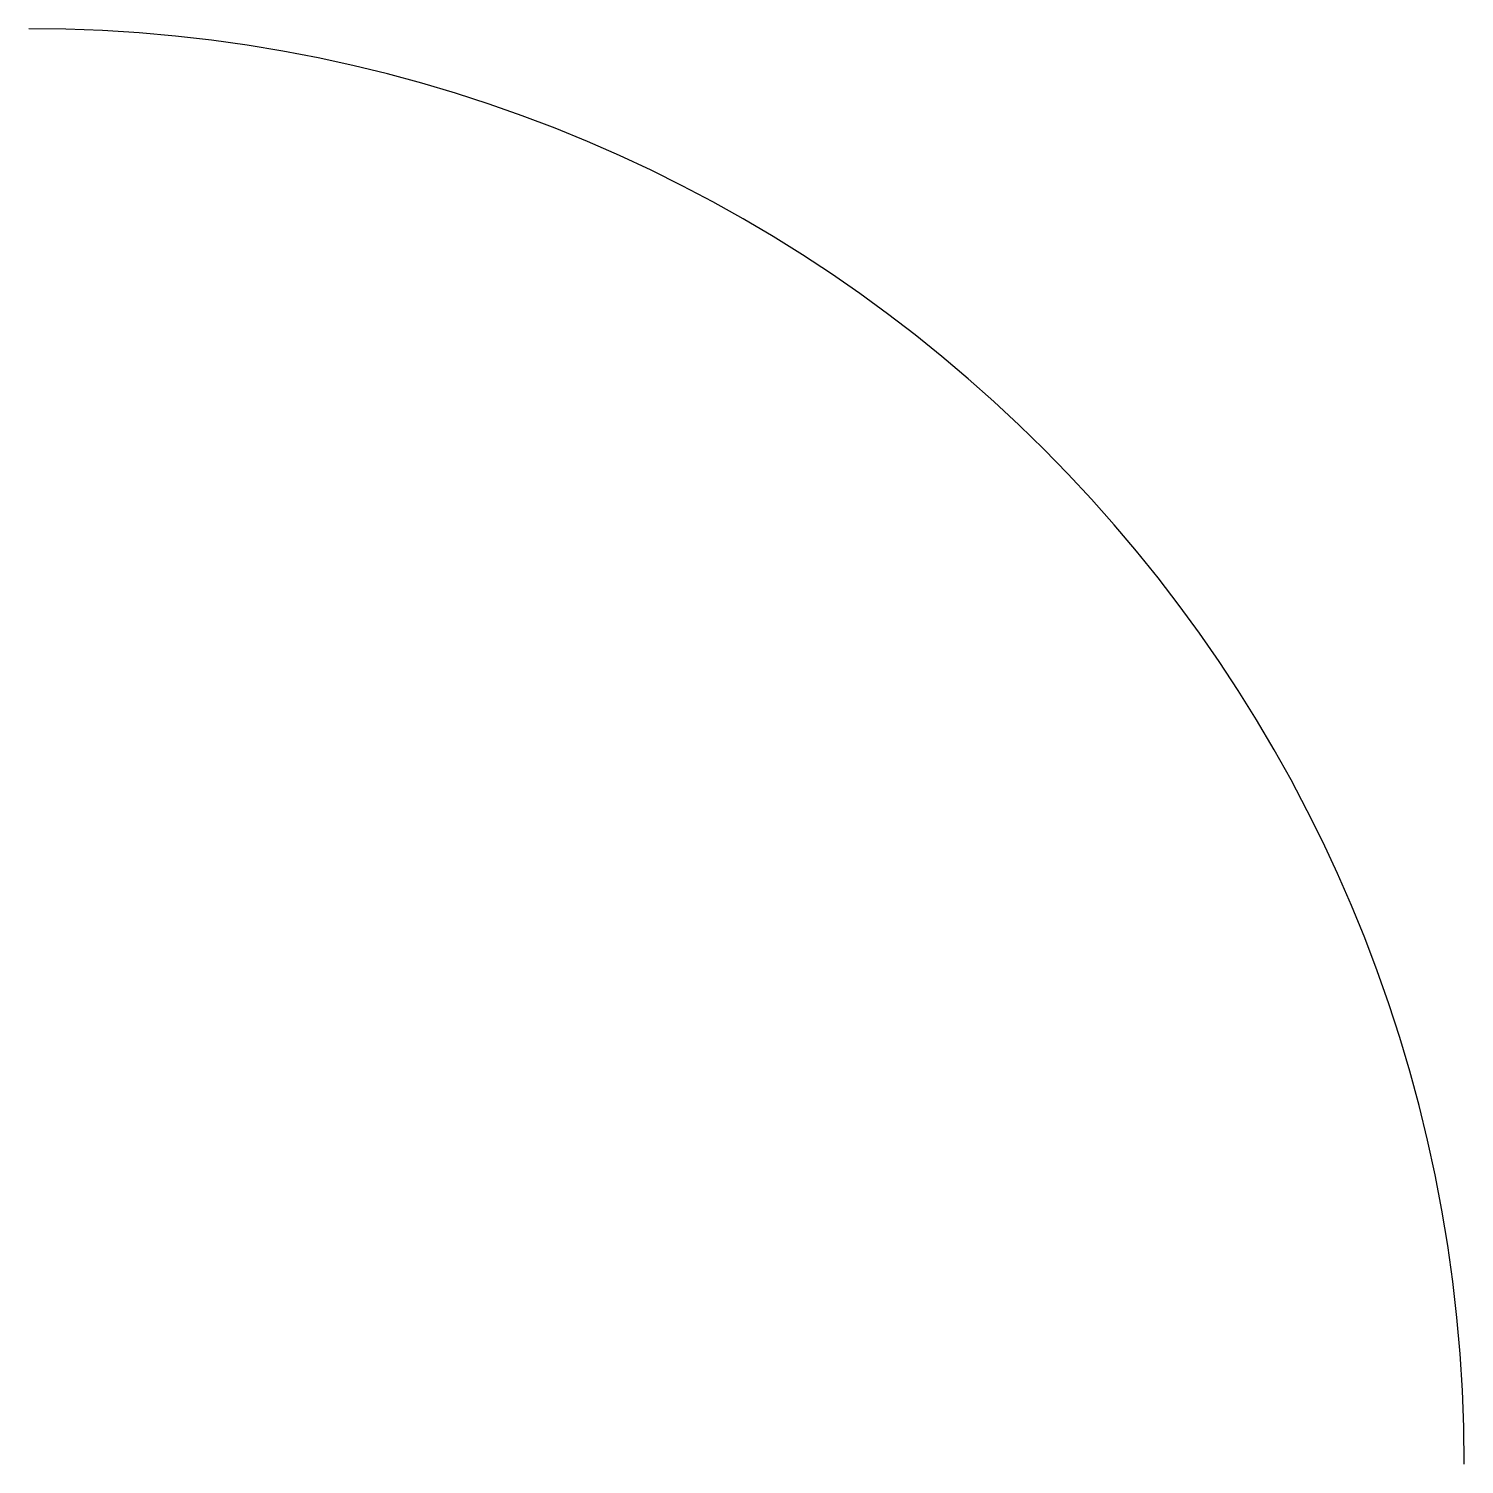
# Model space of a CAD drawing. Extents: x -15469 to 1828, y -2277 to 12005.
# Drawn here: x -3156.945 to -3156.445, y 12004.88 to 12005.38 of the extents above.
import ezdxf

# ---------------------------------------------------------------- set-up
doc = ezdxf.new("R2010")
doc.units = 0
doc.header["$MEASUREMENT"] = 0
doc.layers.add('HATCH', color=7, linetype='CONTINUOUS')

msp = doc.modelspace()

# ---------------------------------------------------------------- linework, layer by layer
at = {"layer": 'HATCH'}
msp.add_arc((-3156.94466, 12004.88005), 0.5, 0, 90, dxfattribs=at)
msp.add_arc((-3156.94466, 12004.88005), 0.5, 0, 90, dxfattribs=at)
msp.add_arc((-3156.94466, 12004.88005), 0.5, 0, 90, dxfattribs=at)
msp.add_arc((-3156.94466, 12004.88005), 0.5, 0, 90, dxfattribs=at)
msp.add_arc((-3156.94466, 12004.88005), 0.5, 0, 90, dxfattribs=at)
msp.add_arc((-3156.94466, 12004.88005), 0.5, 0, 90, dxfattribs=at)
msp.add_arc((-3156.94466, 12004.88005), 0.5, 0, 90, dxfattribs=at)
msp.add_arc((-3156.94466, 12004.88005), 0.5, 0, 90, dxfattribs=at)
msp.add_arc((-3156.94466, 12004.88005), 0.5, 0, 90, dxfattribs=at)
msp.add_arc((-3156.94466, 12004.88005), 0.5, 0, 90, dxfattribs=at)
msp.add_arc((-3156.94466, 12004.88005), 0.5, 0, 90, dxfattribs=at)
msp.add_arc((-3156.94466, 12004.88005), 0.5, 0, 90, dxfattribs=at)

doc.saveas('drawing.dxf')
